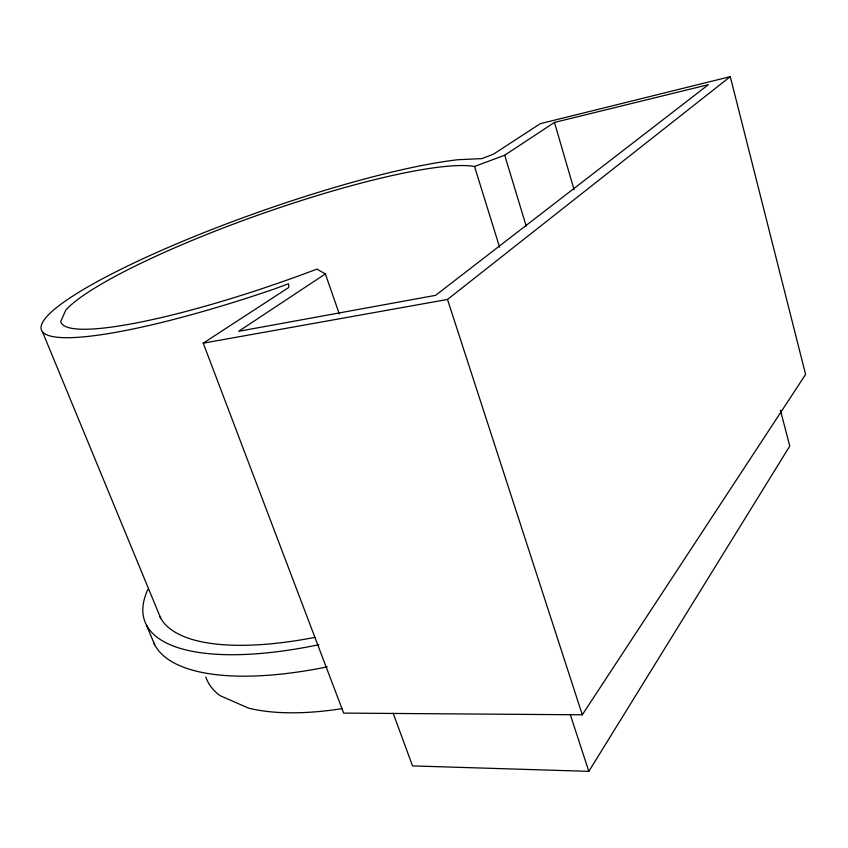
<?xml version="1.0" encoding="UTF-8"?>
<svg xmlns="http://www.w3.org/2000/svg" width="848" height="848" viewBox="0 0 848 848"><rect width="100%" height="100%" fill="white"/><g stroke="black" fill="none" stroke-linecap="round" stroke-linejoin="round"><path stroke-width="1.27" d="M393.122 713.157L412.541 765.903L588.851 771.362L789.764 446.09L780.457 410.337M582.3 714.8L805.6 374.456L730.266 76.638L540.293 123.67L493.419 154.198L481.812 158.618L457.952 159.721A246.567 38.902 -19.4 0 0 64.798 301.422A246.567 38.902 -19.4 0 0 273.872 289.157L288.511 283.751L288.776 287.461L203.234 343.175L343.663 713.104L582.3 714.8L447.5 299.45L730.266 76.638M325.356 273.915L238.638 331.314L435.607 295.337L708.398 84.673L554.475 122.419L504.698 155.216L474.53 166.473A224.953 35.446 -19.4 0 0 262.244 213.632A224.953 35.446 -19.4 0 0 65.805 310.092L60.738 321.519A224.953 35.446 -19.4 0 0 316.94 269.102L325.356 273.915L339.285 313.898M203.234 343.175L447.5 299.45M146.471 625.114L154.665 644.777M42.4 331.632L160.738 618.277M570.185 714.334L588.851 771.362M474.53 166.473L499.589 247.256M504.698 155.216L526.216 226.172M554.475 122.419L574.075 189.761M342.359 708.599A208.046 83.835 -19.9 0 1 248.549 708.133L220.035 695.636A208.046 83.835 -19.9 0 1 205.799 676.99M327.243 666.867A245.326 90.248 -19.8 0 1 153.573 642.487M318.827 644.703A246.408 87.333 -19.8 0 1 147.849 589.455M314.905 637.367A231.748 81.949 -19.8 0 1 159.572 615.987"/></g></svg>
